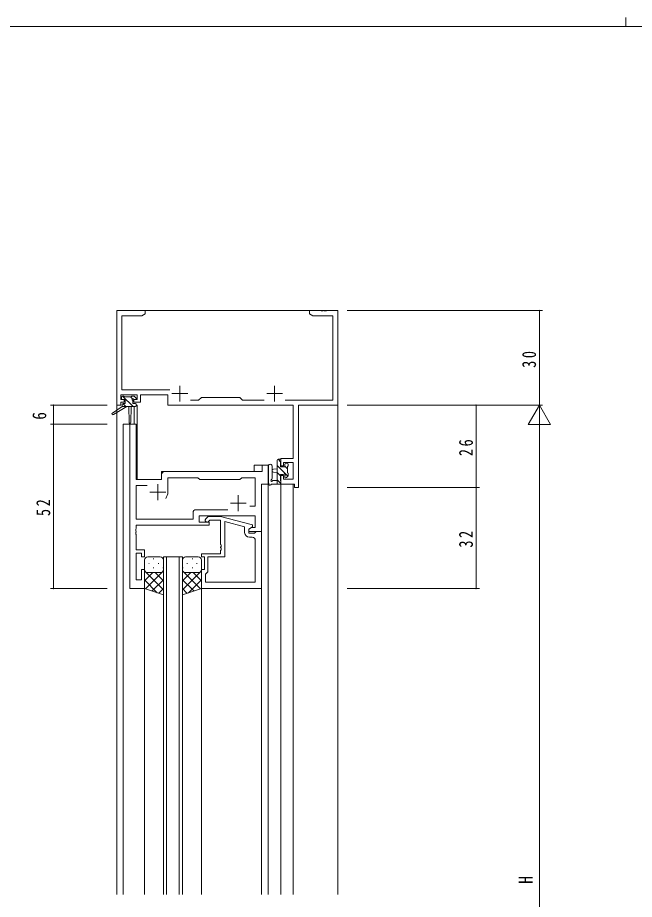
# Model space of a CAD drawing. Units: millimetres on the paper. Extents: x -397 to 397, y -282 to 282.
# Drawn here: x -201.5 to -6.2, y 2.8 to 282.1 of the extents above; entities that cross this region are included whole.
import ezdxf
from ezdxf.enums import TextEntityAlignment as Align

# ---------------------------------------------------------------- set-up
doc = ezdxf.new("R2010")
doc.units = ezdxf.units.MM
for name, color, linetype, lineweight in [('0-1_YKK_ZWAK', 7, 'Continuous', 18), ('0-3_YKK_11', 7, 'Continuous', 18), ('0-4_YKK_12', 2, 'Continuous', 18), ('0-6_YKK_13', 4, 'Continuous', 18), ('0-7_YKK_D', 6, 'Continuous', 18)]:
    doc.layers.add(name, color=color, linetype=linetype, lineweight=lineweight)
doc.styles.add('ＭＳ ゴシック', font='')
doc.styles.get('ＭＳ ゴシック').set_extended_font_data('MS Gothic')

msp = doc.modelspace()

# ---------------------------------------------------------------- linework, layer by layer
at = {"layer": '0-1_YKK_ZWAK'}
for p, q in [((-8.894, 282.112), (-8.894, 279.312)), ((376.092, 279.312), (-393.908, 279.312))]:
    msp.add_line(p, q, dxfattribs=at)
at = {"layer": '0-3_YKK_11'}
for p, q in [((-161.108, 189.312), (-170.108, 189.312)), ((-170.108, 189.312), (-170.108, 159.312)), ((-168.478, 164.242), (-168.478, 187.682)), ((-161.108, 188.312), (-161.108, 189.312)), ((-105.566, 189.312), (-109.108, 189.312)), ((-108.017, 187.682), (-101.738, 187.682)), ((-101.738, 187.682), (-101.738, 160.942)), ((-100.108, 159.312), (-100.108, 189.312)), ((-150.108, 165.512), (-150.108, 160.512)), ((-120.108, 165.512), (-120.108, 160.512)), ((-153.256, 164.242), (-168.478, 164.242)), ((-162.608, 162.612), (-153.908, 162.612)), ((-153.908, 162.612), (-153.908, 159.312)), ((-152.608, 163.012), (-147.608, 163.012)), ((-122.608, 163.012), (-117.608, 163.012)), ((-153.908, 159.312), (-114.238, 159.312)), ((-131.108, 161.812), (-143.308, 161.812)), ((-130.238, 160.942), (-131.108, 161.812)), ((-123.459, 160.942), (-130.238, 160.942)), ((-101.738, 160.942), (-116.758, 160.942)), ((-114.238, 159.312), (-114.238, 142.412)), ((-112.608, 159.312), (-100.108, 159.312)), ((-112.608, 133.312), (-112.608, 159.312)), ((-163.976, 153.312), (-165.906, 153.312)), ((-165.906, 153.312), (-165.906, 101.312)), ((-163.976, 135.812), (-163.976, 153.312)), ((-114.238, 142.412), (-118.108, 142.412)), ((-117.308, 141.212), (-114.238, 141.212)), ((-114.238, 141.212), (-114.238, 135.942)), ((-155.906, 137.312), (-155.906, 135.812)), ((-124.036, 138.312), (-154.906, 138.312)), ((-155.906, 135.812), (-163.976, 135.812)), ((-157.106, 134.312), (-157.106, 129.312)), ((-153.906, 136.382), (-144.376, 136.382)), ((-153.906, 131.812), (-153.906, 136.382)), ((-144.376, 136.382), (-143.806, 135.812)), ((-143.806, 135.812), (-131.106, 135.812)), ((-126.236, 136.382), (-126.236, 127.312)), ((-124.306, 119.312), (-124.306, 134.312)), ((-118.108, 134.312), (-113.808, 134.312)), ((-114.238, 135.942), (-117.308, 135.942)), ((-163.976, 133.882), (-160.456, 133.882)), ((-163.976, 123.242), (-163.976, 133.882)), ((-159.606, 131.812), (-154.606, 131.812)), ((-131.606, 130.812), (-131.606, 125.812)), ((-134.956, 126.242), (-144.936, 126.242)), ((-134.956, 126.242), (-144.936, 126.242)), ((-134.106, 128.312), (-129.106, 128.312)), ((-126.236, 127.312), (-127.94, 127.312)), ((-145.936, 123.242), (-163.976, 123.242)), ((-145.936, 125.242), (-145.936, 123.242)), ((-144.006, 124.312), (-126.236, 124.312)), ((-141.932, 123.337), (-141.157, 124.112)), ((-141.157, 124.112), (-137.212, 124.112)), ((-140.66, 122.912), (-141.084, 122.488)), ((-137.208, 122.912), (-140.66, 122.912)), ((-137.212, 124.112), (-127.108, 121.405)), ((-137.208, 115.271), (-137.208, 122.912)), ((-126.236, 124.312), (-126.236, 120.612)), ((-163.976, 121.312), (-140.806, 121.312)), ((-129.608, 119.012), (-129.608, 120.833)), ((-127.108, 121.405), (-127.108, 120.805)), ((-127.238, 117.512), (-128.108, 117.512)), ((-124.308, 119.312), (-124.308, 101.312)), ((-126.238, 103.242), (-126.238, 116.512)), ((-161.306, 113.512), (-163.976, 113.512)), ((-163.976, 104.012), (-163.976, 112.512)), ((-161.306, 111.312), (-161.306, 113.512)), ((-143.308, 112.312), (-137.208, 112.312)), ((-162.306, 111.312), (-161.306, 111.312)), ((-142.308, 107.312), (-142.308, 111.312)), ((-141.308, 111.312), (-141.308, 106.512)), ((-135.908, 111.312), (-141.308, 111.312)), ((-161.306, 107.312), (-162.306, 107.312)), ((-161.306, 101.312), (-161.306, 107.312)), ((-165.906, 101.312), (-161.306, 101.312)), ((-124.308, 101.312), (-143.308, 101.312)), ((-142.008, 103.242), (-126.238, 103.242)), ((-142.008, 103.242), (-126.238, 103.242))]:
    msp.add_line(p, q, dxfattribs=at)
for points in [[(-168.478, 187.682), (-162.199, 187.682), (-161.108, 188.312)], [(-109.108, 189.312), (-109.108, 188.312), (-108.017, 187.682)], [(-100.108, 189.312), (-103.65, 189.312), (-103.833, 189.192), (-104.383, 189.192), (-104.566, 189.312), (-104.65, 189.312), (-104.833, 189.192), (-105.383, 189.192), (-105.566, 189.312)], [(-170.108, 159.312), (-168.808, 159.312), (-168.808, 160.312), (-167.708, 160.312), (-167.708, 161.112), (-168.808, 161.112), (-168.808, 162.612), (-163.608, 162.612), (-163.608, 161.112), (-164.708, 161.112), (-164.708, 160.312), (-162.608, 160.312), (-162.608, 162.612)], [(-143.308, 161.812), (-144.178, 160.942), (-146.758, 160.942)], [(-124.306, 134.312), (-122.106, 134.312), (-122.106, 140.312), (-124.036, 140.312), (-124.036, 138.312)], [(-118.108, 142.412), (-118.108, 140.112), (-117.308, 140.112), (-117.308, 141.212)], [(-117.308, 135.942), (-117.308, 137.112), (-118.108, 137.112), (-118.108, 134.312)], [(-131.106, 135.812), (-130.536, 136.382), (-126.236, 136.382)], [(-113.808, 134.312), (-113.808, 133.312), (-112.608, 133.312)], [(-140.806, 121.312), (-140.806, 122.312), (-144.006, 122.312), (-144.006, 124.312)], [(-163.976, 113.512), (-163.976, 118.354), (-164.096, 118.537), (-164.096, 119.087), (-163.976, 119.271), (-163.976, 119.354), (-164.096, 119.537), (-164.096, 120.087), (-163.976, 120.271), (-163.976, 121.312)], [(-129.608, 120.833), (-135.908, 122.521), (-135.908, 111.312)], [(-127.108, 120.805), (-128.308, 120.112), (-128.308, 118.812), (-126.508, 118.812), (-126.308, 119.012), (-126.008, 119.312), (-124.308, 119.312)], [(-126.236, 120.612), (-127.44, 120.612), (-128.306, 120.112), (-128.306, 119.312), (-124.306, 119.312)], [(-137.208, 112.312), (-137.208, 113.354), (-137.088, 113.537), (-137.088, 114.087), (-137.208, 114.271), (-137.208, 114.354), (-137.088, 114.537), (-137.088, 115.087), (-137.208, 115.271)], [(-163.976, 112.512), (-162.306, 112.512), (-162.306, 111.312)], [(-142.308, 111.312), (-143.308, 111.312), (-143.308, 112.312)], [(-162.306, 107.312), (-162.306, 104.012), (-163.976, 104.012)], [(-143.308, 101.312), (-143.308, 107.312), (-142.308, 107.312)], [(-141.308, 106.512), (-141.808, 106.012), (-142.008, 105.812), (-142.008, 103.242)]]:
    msp.add_lwpolyline(points, dxfattribs=at)
for centre, radius, start, end in [((-154.906, 137.312), 1, 90.00001, 179.99999), ((-157.106, 131.812), 3.2, 321.63348, 359.99999), ((-144.936, 125.242), 1, 90.00001, 179.99999), ((-141.508, 122.912), 0.6, 134.99999, 315.00001), ((-128.108, 119.012), 1.5, 180.00001, 269.99999), ((-127.238, 116.512), 1, 0.00001, 89.99999)]:
    msp.add_arc(centre, radius, start, end, dxfattribs=at)
at = {"layer": '0-4_YKK_12'}
for p, q in [((-170.108, 189.312), (-100.108, 189.312)), ((-170.108, 189.312), (-170.108, 4.312)), ((-100.108, 189.312), (-100.108, 4.312)), ((-163.608, 159.312), (-163.908, 159.312)), ((-163.608, 159.312), (-163.608, 135.812)), ((-164.608, 158.912), (-164.608, 153.312)), ((-163.908, 153.312), (-168.108, 153.312)), ((-168.108, 153.312), (-168.108, 4.312)), ((-163.908, 153.312), (-163.908, 135.812)), ((-122.108, 140.312), (-122.108, 4.312)), ((-155.908, 135.812), (-155.908, 138.312)), ((-155.908, 138.312), (-126.608, 138.312)), ((-163.908, 135.812), (-155.908, 135.812)), ((-118.108, 134.312), (-114.208, 134.311)), ((-118.108, 134.312), (-118.108, 4.312)), ((-114.208, 134.312), (-114.208, 4.312)), ((-155.308, 111.312), (-149.308, 111.312)), ((-155.308, 111.312), (-155.308, 4.312)), ((-154.308, 111.312), (-154.308, 4.312)), ((-150.308, 111.312), (-150.308, 4.312)), ((-149.308, 111.312), (-149.308, 4.312)), ((-161.308, 101.312), (-161.308, 4.312)), ((-143.308, 101.312), (-143.308, 4.312)), ((-124.308, 101.612), (-124.308, 4.312))]:
    msp.add_line(p, q, dxfattribs=at)
msp.add_lwpolyline([(-122.108, 140.312), (-126.608, 140.312), (-126.608, 138.312)], dxfattribs=at)
at = {"layer": '0-6_YKK_13'}
for p, q in [((-168.308, 162.212), (-167.808, 162.212)), ((-164.931, 158.912), (-168.231, 162.212)), ((-167.608, 162.012), (-165.508, 162.012)), ((-165.113, 161.339), (-165.786, 162.012)), ((-165.308, 162.212), (-164.708, 162.212)), ((-164.496, 162.124), (-163.996, 161.624)), ((-168.608, 161.412), (-168.608, 161.912)), ((-168.408, 159.612), (-168.408, 158.912)), ((-167.176, 158.912), (-168.17, 159.906)), ((-168.108, 159.912), (-167.408, 159.912)), ((-165.008, 160.651), (-165.008, 159.912)), ((-165.008, 159.912), (-164.208, 159.912)), ((-164.208, 161.112), (-164.547, 161.112)), ((-163.908, 159.612), (-163.908, 159.212)), ((-168.408, 158.912), (-171.475, 156.862)), ((-166.908, 158.912), (-171.153, 156.355)), ((-164.208, 158.912), (-168.408, 158.912)), ((-166.308, 158.912), (-166.206, 153.904)), ((-165.506, 158.912), (-165.606, 153.904)), ((-122.108, 140.04), (-122.108, 134.878)), ((-120.908, 140.04), (-120.905, 136.079)), ((-119.308, 134.312), (-119.308, 141.912)), ((-115.937, 136.859), (-119.308, 140.23)), ((-118.111, 141.278), (-119.043, 142.21)), ((-119.008, 142.212), (-118.408, 142.212)), ((-118.308, 141.112), (-118.308, 139.812)), ((-118.308, 139.812), (-116.908, 139.812)), ((-118.108, 141.912), (-118.108, 141.312)), ((-116.908, 139.812), (-116.908, 140.712)), ((-116.008, 139.176), (-116.908, 140.076)), ((-116.608, 141.012), (-116.108, 141.012)), ((-116.008, 140.012), (-116.008, 137.912)), ((-115.808, 140.712), (-115.808, 140.212)), ((-119.308, 139.212), (-120.453, 139.11)), ((-119.308, 138.012), (-120.453, 138.114)), ((-118.308, 136.985), (-119.308, 137.985)), ((-116.908, 136.612), (-116.908, 136.951)), ((-115.896, 136.9), (-116.396, 136.4)), ((-115.808, 137.712), (-115.808, 137.112)), ((-118.408, 134.312), (-121.089, 134.312)), ((-120.489, 135.512), (-119.308, 135.512)), ((-118.115, 134.547), (-119.308, 135.74)), ((-118.108, 135.212), (-118.108, 134.612)), ((-161.308, 110.312), (-161.308, 107.312)), ((-156.308, 111.312), (-160.308, 111.312)), ((-159.988, 109.232), (-159.788, 109.232)), ((-158.573, 110.647), (-158.373, 110.647)), ((-156.958, 109.232), (-156.758, 109.232)), ((-155.543, 110.647), (-155.366, 110.647)), ((-155.308, 107.312), (-155.308, 110.312)), ((-149.308, 107.312), (-149.308, 110.312)), ((-149.073, 110.647), (-149.25, 110.647)), ((-148.308, 111.312), (-144.308, 111.312)), ((-147.658, 109.232), (-147.858, 109.232)), ((-146.043, 110.647), (-146.243, 110.647)), ((-144.628, 109.232), (-144.828, 109.232)), ((-143.308, 110.312), (-143.308, 107.312)), ((-161.308, 106.844), (-155.308, 100.844)), ((-161.124, 106.734), (-161.308, 106.549)), ((-158.716, 106.312), (-161.308, 103.721)), ((-155.308, 106.892), (-160.993, 101.207)), ((-160.308, 106.312), (-156.308, 106.312)), ((-160.308, 106.312), (-156.308, 106.312)), ((-159.988, 106.402), (-159.788, 106.402)), ((-158.573, 107.817), (-158.373, 107.817)), ((-157.948, 106.312), (-155.308, 103.673)), ((-156.958, 106.402), (-156.758, 106.402)), ((-155.543, 107.817), (-155.343, 107.817)), ((-155.513, 106.706), (-155.308, 106.501)), ((-149.308, 106.892), (-143.623, 101.207)), ((-143.308, 106.844), (-149.308, 100.844)), ((-149.103, 106.706), (-149.308, 106.501)), ((-146.668, 106.312), (-149.308, 103.673)), ((-149.073, 107.817), (-149.273, 107.817)), ((-144.308, 106.312), (-148.308, 106.312)), ((-144.308, 106.312), (-148.308, 106.312)), ((-147.658, 106.402), (-147.858, 106.402)), ((-146.043, 107.817), (-146.243, 107.817)), ((-145.9, 106.312), (-143.308, 103.721)), ((-144.628, 106.402), (-144.828, 106.402)), ((-143.493, 106.734), (-143.308, 106.549)), ((-161.308, 104.016), (-157.253, 99.961)), ((-155.308, 104.064), (-158.872, 100.5)), ((-149.308, 104.064), (-145.745, 100.5)), ((-143.308, 104.016), (-147.363, 99.961)), ((-155.308, 101.235), (-156.75, 99.793)), ((-149.308, 101.235), (-147.866, 99.793))]:
    msp.add_line(p, q, dxfattribs=at)
for points in [[(-167.408, 159.912), (-167.408, 161.112), (-168.308, 161.112)], [(-117.369, 137.412), (-118.308, 137.412), (-118.308, 135.412)], [(-155.308, 107.312), (-155.308, 99.312), (-161.308, 101.312), (-161.308, 107.312)], [(-149.308, 107.312), (-149.308, 99.312), (-143.308, 101.312), (-143.308, 107.312)]]:
    msp.add_lwpolyline(points, dxfattribs=at)
for centre, radius, start, end in [((-168.308, 161.912), 0.3, 90, 180), ((-167.808, 162.012), 0.2, 0, 90), ((-165.308, 162.012), 0.2, 90, 180), ((-164.708, 161.912), 0.3, 45, 90), ((-168.308, 161.412), 0.3, 180, 270), ((-168.108, 159.612), 0.3, 90, 180), ((-165.008, 161.112), 0.25, 33.05573, 236.94427), ((-165.308, 160.651), 0.3, 0, 56.94427), ((-164.547, 161.412), 0.3, 213.05573, 270), ((-164.208, 161.412), 0.3, 270, 45), ((-164.208, 159.612), 0.3, 0, 90), ((-164.208, 159.212), 0.3, 270, 0), ((-171.308, 156.612), 0.3, 123.76905, 301.06147), ((-165.906, 153.91), 0.3, 181.16963, 358.85539), ((-121.508, 140.04), 0.6, 0.04023, 180.04023), ((-119.008, 141.912), 0.3, 90, 180), ((-118.408, 141.912), 0.3, 0, 90), ((-118.308, 141.312), 0.2, 270, 0), ((-116.608, 140.712), 0.3, 90, 180), ((-116.108, 140.712), 0.3, 0, 90), ((-116.008, 140.212), 0.2, 270, 0), ((-120.408, 138.612), 0.5, 95.09207, 264.90793), ((-117.369, 137.712), 0.3, 270, 326.94427), ((-116.908, 137.412), 0.25, 303.05573, 146.94427), ((-116.608, 136.951), 0.3, 123.05573, 180), ((-116.008, 137.712), 0.2, 0, 90), ((-116.108, 137.112), 0.3, 315, 0), ((-121.808, 134.878), 0.3, 180, 229.47122), ((-122.198, 134.422), 0.3, 349.47122, 49.47122), ((-121.608, 134.312), 0.3, 169.47122, 330), ((-121.089, 134.012), 0.3, 90, 150), ((-121.008, 135.512), 0.3, 109.18976, 330), ((-121.205, 136.079), 0.3, 289.18976, 0.04023), ((-120.489, 135.212), 0.3, 90, 150), ((-118.408, 134.612), 0.3, 270, 0), ((-118.308, 135.212), 0.2, 360, 90), ((-116.608, 136.612), 0.3, 180, 315), ((-160.308, 110.312), 1, 90.0001, 180.0001), ((-156.308, 110.312), 1, 0.0001, 90.0001), ((-148.308, 110.312), 1, 89.9999, 179.9999), ((-144.308, 110.312), 1, 359.9999, 89.9999), ((-160.308, 107.312), 1, 180.0001, 270.0001), ((-160.308, 107.312), 1, 180.0001, 270.0001), ((-156.308, 107.312), 1, 270.0001, 0.0001), ((-156.308, 107.312), 1, 270.0001, 0.0001), ((-148.308, 107.312), 1, 179.9999, 269.9999), ((-148.308, 107.312), 1, 179.9999, 269.9999), ((-144.308, 107.312), 1, 269.9999, 359.9999), ((-144.308, 107.312), 1, 269.9999, 359.9999)]:
    msp.add_arc(centre, radius, start, end, dxfattribs=at)
at = {"layer": '0-7_YKK_D'}
for p, q in [((-97.108, 189.312), (-35.308, 189.312)), ((-36.308, 189.312), (-36.308, 159.312)), ((-173.108, 159.312), (-191.108, 159.312)), ((-190.108, 159.312), (-190.108, 153.312)), ((-97.108, 159.312), (-55.308, 159.312)), ((-97.108, 159.312), (-35.308, 159.312)), ((-97.108, 159.312), (-35.308, 159.312)), ((-56.308, 133.312), (-56.308, 159.312)), ((-36.308, 159.312), (-39.808, 153.25)), ((-36.308, 159.312), (-32.808, 153.25)), ((-36.308, 159.312), (-36.308, 147.188)), ((-173.108, 153.312), (-191.108, 153.312)), ((-173.108, 153.312), (-191.108, 153.312)), ((-190.108, 153.312), (-190.108, 101.312)), ((-39.808, 153.25), (-32.808, 153.25)), ((-36.308, -133.688), (-36.308, 152.312)), ((-97.108, 133.312), (-55.308, 133.312)), ((-97.108, 133.312), (-55.308, 133.312)), ((-56.308, 133.312), (-56.308, 101.312)), ((-173.108, 101.312), (-191.108, 101.312)), ((-97.108, 101.312), (-55.308, 101.312))]:
    msp.add_line(p, q, dxfattribs=at)
for centre, start, end in [((-36.308, 189.312), 90, 270), ((-36.308, 189.312), 270, 90), ((-190.108, 159.312), 90, 270), ((-190.108, 159.312), 270, 90), ((-56.308, 159.312), 90, 270), ((-56.308, 159.312), 270, 90), ((-190.108, 153.312), 90, 270), ((-190.108, 153.312), 90, 270), ((-190.108, 153.312), 270, 90), ((-190.108, 153.312), 270, 90), ((-56.308, 133.312), 90, 270), ((-56.308, 133.312), 90, 270), ((-56.308, 133.312), 270, 90), ((-56.308, 133.312), 270, 90), ((-190.108, 101.312), 90, 270), ((-190.108, 101.312), 270, 90), ((-56.308, 101.312), 90, 270), ((-56.308, 101.312), 270, 90)]:
    msp.add_arc(centre, 0.106, start, end, dxfattribs=at)

# ---------------------------------------------------------------- texts
at = {"layer": '0-7_YKK_D', "color": 7, "style": 'ＭＳ ゴシック', "width": 0.8}
for s, p in [('6', (-191.108, 154.753)), ('H', (-37.108, 7.765))]:
    msp.add_text(s, height=4.399, rotation=90, dxfattribs=at).set_placement(p, align=Align.BOTTOM_LEFT)
at = {"layer": '0-7_YKK_D', "color": 7, "char_height": 4.399, "attachment_point": 7, "rotation": 90, "style": 'ＭＳ ゴシック'}
for s, insert in [('\\T1.37;\\W0.75;30', (-37.308, 171.181)), ('\\T1.37;\\W0.75;26', (-57.308, 143.218)), ('\\T1.37;\\W0.75;52', (-191.108, 124.23)), ('\\T1.37;\\W0.75;32', (-57.308, 114.23))]:
    msp.add_mtext(s, dxfattribs=dict(at, insert=insert))

doc.saveas('drawing.dxf')
